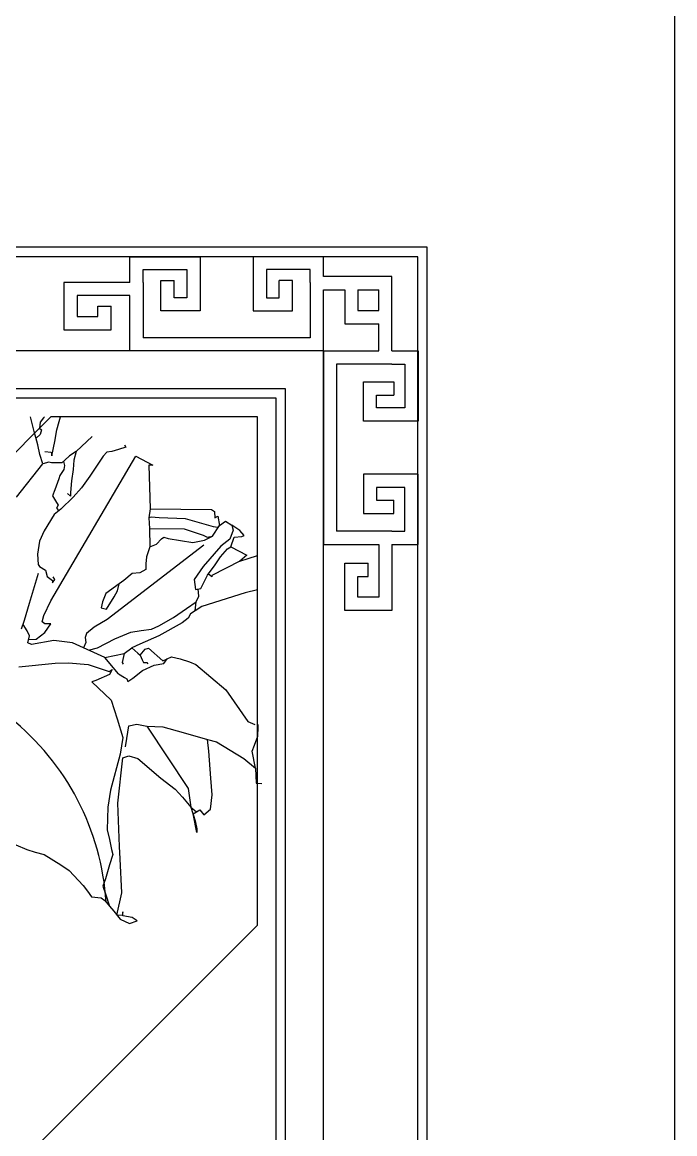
# Model space of a CAD drawing. Header units: millimetres. Extents: x 71641 to 191108, y -23091 to 29972.
# Drawn here: x 86265.9 to 86542.7, y -3643.3 to -3171.8 of the extents above; entities that cross this region are included whole.
import ezdxf

# ---------------------------------------------------------------- set-up
doc = ezdxf.new("R2010")
doc.units = ezdxf.units.MM
doc.layers.add('3', color=5, linetype='Continuous')
doc.styles.get("Standard").update_dxf_attribs({"font": 'SimSun.ttf', "height": 150})

# ---------------------------------------------------------------- blocks, each defined once
blk = doc.blocks.new('ge')
at = {"layer": '3', "color": 137}
for p, q in [((85193.47, -3479.47), (84553.47, -3479.47)), ((85193.47, -4471.47), (85193.47, -3479.47)), ((85189.47, -3483.47), (84557.47, -3483.47)), ((85067.42, -3494.4), (85067.42, -3483.47)), ((85067.42, -3483.47), (85097.16, -3483.47)), ((85097.16, -3483.47), (85097.16, -3506.51)), ((85149.47, -3483.47), (85119.72, -3483.47)), ((85119.72, -3483.47), (85119.72, -3506.51)), ((85149.47, -3491.94), (85149.47, -3483.47)), ((85189.47, -4467.47), (85189.47, -3483.47)), ((85073.03, -3494.4), (85073.03, -3488.93)), ((85073.03, -3488.93), (85091.54, -3488.93)), ((85091.54, -3488.93), (85091.54, -3500.9)), ((85143.85, -3488.93), (85125.34, -3488.93)), ((85125.34, -3488.93), (85125.34, -3500.9)), ((85143.85, -3494.4), (85143.85, -3488.93)), ((85080.58, -3493.59), (85086.19, -3493.59)), ((85080.58, -3506.51), (85080.58, -3493.59)), ((85086.19, -3500.9), (85086.19, -3493.59)), ((85136.3, -3493.59), (85130.69, -3493.59)), ((85130.69, -3500.9), (85130.69, -3493.59)), ((85136.3, -3506.51), (85136.3, -3493.59)), ((85178.54, -3491.94), (85149.47, -3491.94)), ((85178.54, -3523.47), (85178.54, -3491.94)), ((85067.42, -3494.4), (85039.39, -3494.4)), ((85039.39, -3494.4), (85039.39, -3514.44)), ((85073.03, -3494.4), (85073.03, -3517.85)), ((85143.85, -3494.4), (85143.85, -3517.85)), ((85149.47, -3523.47), (85149.47, -3497.55)), ((85149.47, -3497.55), (85158.5, -3497.55)), ((85158.5, -3497.55), (85158.5, -3511.95)), ((85164.11, -3497.55), (85164.11, -3506.34)), ((85164.11, -3497.55), (85172.92, -3497.55)), ((85172.92, -3506.34), (85172.92, -3497.55)), ((85067.42, -3500.01), (85045.01, -3500.01)), ((85045.01, -3500.01), (85045.01, -3508.82)), ((85067.42, -3523.47), (85067.42, -3500.01)), ((85067.42, -3500.01), (85067.42, -3500.01)), ((85091.54, -3500.9), (85086.19, -3500.9)), ((85125.34, -3500.9), (85130.69, -3500.9)), ((85053.79, -3504.42), (85059.41, -3504.42)), ((85053.79, -3508.82), (85053.79, -3504.42)), ((85059.41, -3514.44), (85059.41, -3504.42)), ((85097.16, -3506.51), (85080.58, -3506.51)), ((85119.72, -3506.51), (85136.3, -3506.51)), ((85164.11, -3506.34), (85172.92, -3506.34)), ((85045.01, -3508.82), (85053.79, -3508.82)), ((85158.5, -3511.95), (85172.92, -3511.95)), ((85172.92, -3523.47), (85172.92, -3511.95)), ((85039.39, -3514.44), (85059.41, -3514.44)), ((85143.85, -3517.85), (85073.03, -3517.85)), ((85149.47, -3523.47), (84597.47, -3523.47)), ((85149.47, -3523.47), (85067.42, -3523.47)), ((85149.47, -4427.47), (85149.47, -3523.47)), ((85149.47, -3523.47), (85172.92, -3523.47)), ((85149.47, -3523.47), (85149.47, -3605.52)), ((85172.92, -3523.47), (85172.92, -3523.47)), ((85178.54, -3523.47), (85189.62, -3523.47)), ((85189.62, -3523.47), (85189.62, -3553.21)), ((85155.08, -3529.08), (85155.08, -3599.91)), ((85178.54, -3529.08), (85155.08, -3529.08)), ((85178.54, -3529.08), (85184, -3529.08)), ((85184, -3529.08), (85184, -3547.6)), ((85166.42, -3553.21), (85166.42, -3536.63)), ((85166.42, -3536.63), (85179.34, -3536.63)), ((85179.34, -3536.63), (85179.34, -3542.24)), ((85133.47, -3539.47), (84613.47, -3539.47)), ((85133.47, -4411.47), (85133.47, -3539.47)), ((85129.47, -3543.47), (84617.47, -3543.47)), ((85129.47, -4407.47), (85129.47, -3543.47)), ((85172.04, -3547.6), (85172.04, -3542.24)), ((85172.04, -3542.24), (85179.34, -3542.24)), ((85184, -3547.6), (85172.04, -3547.6)), ((84625.47, -3959.87), (85033.87, -3551.47)), ((85026.83, -3557.66), (85025.21, -3551.47)), ((85029.4, -3553.71), (85029.06, -3556.29)), ((85030.78, -3551.82), (85029.4, -3553.71)), ((85031.14, -3551.47), (85030.78, -3551.82)), ((85121.47, -3551.47), (85033.87, -3551.47)), ((85036.45, -3556.97), (85037.48, -3553.37)), ((85037.48, -3553.37), (85038.05, -3551.47)), ((85121.47, -3767.08), (85121.47, -3551.47)), ((85189.62, -3553.21), (85166.42, -3553.21)), ((85028.37, -3563.32), (85026.83, -3557.66)), ((85029.4, -3558.86), (85027.6, -3560.49)), ((85029.06, -3556.29), (85029.92, -3556.97)), ((85029.92, -3556.97), (85029.4, -3558.86)), ((85035.59, -3561.95), (85036.45, -3556.97)), ((85051.39, -3559.72), (85044.69, -3566.07)), ((85029.23, -3567.44), (85028.37, -3563.32)), ((85034.38, -3567.96), (85035.59, -3561.95)), ((85065.64, -3564.35), (85062.55, -3565.21)), ((85065.07, -3563.25), (85065.64, -3564.35)), ((85030.43, -3571.39), (85029.23, -3567.44)), ((85031.29, -3566.07), (85034.04, -3566.41)), ((85033.84, -3629.47), (85069.99, -3568.1)), ((85034.04, -3566.41), (85034.38, -3567.96)), ((85041.77, -3567.96), (85039.88, -3569.84)), ((85044.69, -3566.07), (85041.77, -3567.96)), ((85044.69, -3566.07), (85043.66, -3569.84)), ((85056.02, -3568.13), (85050.36, -3576.54)), ((85057.57, -3566.41), (85056.02, -3568.13)), ((85059.8, -3566.07), (85057.57, -3566.41)), ((85062.55, -3565.21), (85059.8, -3566.07)), ((85069.99, -3568.1), (85077.14, -3571.95)), ((85019.27, -3585.46), (85030.43, -3571.39)), ((85033.01, -3570.7), (85030.43, -3571.39)), ((85034.21, -3570.87), (85033.01, -3570.7)), ((85036.1, -3570.87), (85034.21, -3570.87)), ((85038.51, -3570.87), (85036.1, -3570.87)), ((85039.37, -3573.79), (85037.65, -3576.37)), ((85039.88, -3569.84), (85038.51, -3570.87)), ((85039.19, -3570.36), (85039.71, -3572.08)), ((85039.71, -3572.08), (85039.37, -3573.79)), ((85043.32, -3573.79), (85042.63, -3578.6)), ((85043.66, -3569.84), (85043.32, -3573.79)), ((85077.14, -3571.95), (85075.44, -3571.95)), ((85075.44, -3571.95), (85076, -3590.49)), ((85037.3, -3577.74), (85035.59, -3582.37)), ((85037.65, -3576.37), (85037.3, -3577.74)), ((85042.63, -3578.6), (85042.28, -3583.57)), ((85050.36, -3576.54), (85046.92, -3581.51)), ((85189.62, -3575.78), (85166.42, -3575.78)), ((85166.42, -3575.78), (85166.42, -3592.36)), ((85189.62, -3605.52), (85189.62, -3575.78)), ((85035.59, -3582.37), (85034.56, -3584.95)), ((85042.28, -3583.57), (85042.28, -3585.12)), ((85046.92, -3581.51), (85043.32, -3585.46)), ((85184, -3581.39), (85172.04, -3581.39)), ((85172.04, -3581.39), (85172.04, -3586.74)), ((85184, -3599.91), (85184, -3581.39)), ((85034.56, -3584.95), (85035.93, -3587.01)), ((85035.93, -3587.01), (85036.96, -3588.89)), ((85043.32, -3585.46), (85038.16, -3590.61)), ((85042.28, -3585.12), (85040.91, -3583.92)), ((85172.04, -3586.74), (85179.34, -3586.74)), ((85179.34, -3592.36), (85179.34, -3586.74)), ((85035.24, -3592.84), (85031.12, -3599.71)), ((85038.16, -3590.61), (85035.24, -3592.84)), ((85036.96, -3588.89), (85036.27, -3590.1)), ((85036.27, -3590.1), (85037.22, -3591.33)), ((85076, -3590.49), (85075.44, -3594.26)), ((85076, -3590.49), (85102.09, -3590.77)), ((85102.09, -3590.77), (85103.35, -3591.61)), ((85103.35, -3591.61), (85103.49, -3594.26)), ((85166.42, -3592.36), (85179.34, -3592.36)), ((85076.42, -3593.98), (85075.44, -3594.26)), ((85075.44, -3594.26), (85075.72, -3598.72)), ((85079.77, -3594.26), (85076.42, -3593.98)), ((85090.93, -3594.68), (85079.77, -3594.26)), ((85102.93, -3598.02), (85090.93, -3594.68)), ((85102.51, -3602.07), (85105.44, -3597.46)), ((85103.49, -3594.26), (85104.74, -3593.56)), ((85103.49, -3594.26), (85103.49, -3594.26)), ((85105.44, -3597.46), (85104.6, -3598.3)), ((85104.74, -3593.56), (85105.44, -3597.46)), ((85105.44, -3597.46), (85107.95, -3595.65)), ((85107.95, -3595.65), (85110.6, -3597.33)), ((85110.6, -3597.33), (85111.16, -3599.56)), ((85114.09, -3599.7), (85110.6, -3597.33)), ((85031.12, -3599.71), (85029.06, -3604.17)), ((85075.72, -3598.72), (85090.37, -3599)), ((85075.72, -3598.72), (85075.86, -3606.53)), ((85080.75, -3603.18), (85081.86, -3602.48)), ((85081.86, -3602.48), (85083.68, -3603.04)), ((85090.37, -3599), (85098.46, -3601.65)), ((85098.46, -3601.65), (85100.14, -3602.48)), ((85099.02, -3603.74), (85102.51, -3602.07)), ((85100.14, -3602.48), (85102.51, -3602.07)), ((85104.6, -3598.3), (85102.93, -3598.02)), ((85111.16, -3599.56), (85109.77, -3603.32)), ((85110.18, -3606.53), (85111.58, -3602.48)), ((85111.58, -3602.48), (85114.93, -3602.2)), ((85115.9, -3601.79), (85114.09, -3599.7)), ((85114.93, -3602.2), (85115.9, -3601.79)), ((85178.54, -3599.91), (85155.08, -3599.91)), ((85178.54, -3599.91), (85184, -3599.91)), ((85029.06, -3604.17), (85028.2, -3609.66)), ((85098.74, -3605.91), (85057.83, -3637.45)), ((85075.86, -3606.53), (85074.49, -3610.88)), ((85075.86, -3606.53), (85078.65, -3605.41)), ((85078.65, -3605.41), (85080.75, -3603.18)), ((85083.68, -3603.04), (85094.14, -3604.71)), ((85094.14, -3604.71), (85099.02, -3603.74)), ((85106, -3606.25), (85098.46, -3614.89)), ((85105.86, -3610.85), (85108.79, -3607.36)), ((85109.77, -3603.32), (85106, -3606.25)), ((85108.79, -3607.36), (85110.18, -3606.53)), ((85110.18, -3606.53), (85117.02, -3610.15)), ((85149.47, -3605.52), (85172.92, -3605.52)), ((85172.92, -3605.52), (85172.92, -3605.52)), ((85172.92, -3605.52), (85172.92, -3627.93)), ((85178.54, -3605.52), (85178.54, -3633.54)), ((85178.54, -3605.52), (85189.62, -3605.52)), ((85028.2, -3609.66), (85028.55, -3614.12)), ((85074.49, -3610.88), (85074.2, -3613.8)), ((85103.63, -3614.2), (85105.86, -3610.85)), ((85117.02, -3610.15), (85114.09, -3612.66)), ((85114.09, -3612.66), (85121.47, -3610.24)), ((85028.55, -3614.12), (85029.06, -3614.98)), ((85029.06, -3614.98), (85031.64, -3616.53)), ((85031.64, -3616.53), (85032.32, -3619.1)), ((85074.2, -3616.13), (85071.57, -3617.59)), ((85074.2, -3613.8), (85074.2, -3616.13)), ((85098.46, -3614.89), (85094.7, -3620.47)), ((85100.28, -3618.52), (85103.63, -3614.2)), ((85114.09, -3612.66), (85102.23, -3618.66)), ((85158.5, -3633.54), (85158.5, -3613.53)), ((85158.5, -3613.53), (85168.52, -3613.53)), ((85168.52, -3619.14), (85168.52, -3613.53)), ((85024.84, -3630.45), (85028.61, -3617.78)), ((85032.32, -3619.1), (85034.56, -3620.82)), ((85034.56, -3621.85), (85035.59, -3620.47)), ((85034.56, -3620.82), (85034.56, -3621.85)), ((85035.59, -3620.47), (85034.9, -3619.27)), ((85035.59, -3620.47), (85035.59, -3620.47)), ((85064.85, -3620.81), (85062.8, -3622.27)), ((85068.35, -3617.89), (85064.85, -3620.81)), ((85071.57, -3617.59), (85068.35, -3617.89)), ((85094.7, -3620.47), (85095.26, -3624.65)), ((85097.49, -3624.23), (85100.28, -3618.52)), ((85102.23, -3619.35), (85100.61, -3618.09)), ((85102.23, -3618.66), (85102.23, -3619.35)), ((85164.11, -3627.93), (85164.11, -3619.14)), ((85164.11, -3619.14), (85168.52, -3619.14)), ((85062.8, -3622.27), (85057.25, -3626.35)), ((85060.75, -3627.81), (85062.22, -3625.19)), ((85062.22, -3625.19), (85062.8, -3622.27)), ((85062.8, -3622.27), (85062.8, -3622.27)), ((85095.26, -3624.65), (85097.49, -3624.23)), ((85096.7, -3627.52), (85096.37, -3624.44)), ((85116.32, -3626.05), (85097.91, -3631.9)), ((85121.47, -3624.88), (85116.32, -3626.05)), ((85022.79, -3637.63), (85024.84, -3630.45)), ((85030.86, -3635.67), (85033.84, -3629.47)), ((85055.79, -3629.86), (85055.2, -3632.49)), ((85057.25, -3626.35), (85055.79, -3629.86)), ((85057.54, -3633.07), (85060.75, -3627.81)), ((85091.44, -3632.78), (85095.53, -3629.86)), ((85095.12, -3633.71), (85095.53, -3629.86)), ((85095.53, -3629.86), (85096.7, -3627.52)), ((85172.92, -3627.93), (85164.11, -3627.93)), ((85030.21, -3638.39), (85030.86, -3635.67)), ((85055.2, -3632.49), (85057.54, -3633.07)), ((85057.54, -3633.07), (85057.54, -3633.07)), ((85085.88, -3636.57), (85091.44, -3632.78)), ((85093.09, -3635.03), (85092.09, -3636.86)), ((85095.12, -3633.71), (85093.09, -3635.03)), ((85097.91, -3631.9), (85095.12, -3633.71)), ((85178.54, -3633.54), (85158.5, -3633.54)), ((85021.42, -3641.4), (85022.79, -3637.63)), ((85023.87, -3642.14), (85022.1, -3639.51)), ((85031.38, -3639.3), (85030.21, -3638.39)), ((85031.38, -3642.92), (85033.84, -3639.3)), ((85033.84, -3639.3), (85031.38, -3639.3)), ((85057.83, -3637.45), (85052.28, -3640.66)), ((85076.53, -3641.54), (85079.75, -3640.08)), ((85079.75, -3640.08), (85085.88, -3636.57)), ((85089.59, -3638.86), (85079.75, -3644.36)), ((85092.09, -3636.86), (85089.59, -3638.86)), ((85024.91, -3644.34), (85023.87, -3642.14)), ((85024.13, -3647.31), (85024.91, -3644.34)), ((85027.63, -3645.76), (85031.38, -3642.92)), ((85049.07, -3643.29), (85048.48, -3645.04)), ((85048.48, -3645.04), (85048.77, -3647.09)), ((85052.28, -3640.66), (85049.07, -3643.29)), ((85061.05, -3645.63), (85067.77, -3642.71)), ((85067.77, -3642.71), (85072.15, -3642.12)), ((85079.75, -3644.36), (85071.58, -3647.86)), ((85072.15, -3642.12), (85076.53, -3641.54)), ((85025.68, -3647.96), (85024.13, -3647.31)), ((85024.52, -3645.83), (85027.63, -3645.76)), ((85035.13, -3646.28), (85025.68, -3647.96)), ((85043.03, -3647.31), (85035.13, -3646.28)), ((85056.74, -3653.52), (85043.03, -3647.31)), ((85048.77, -3647.09), (85047.71, -3649.43)), ((85049.89, -3650.42), (85053.74, -3649.42)), ((85053.74, -3649.42), (85061.05, -3645.63)), ((85064.96, -3651.8), (85068.25, -3649.36)), ((85071.58, -3647.86), (85068.25, -3649.36)), ((85068.25, -3649.36), (85070.75, -3651.69)), ((85073.92, -3650.02), (85075.25, -3649.52)), ((85075.25, -3649.52), (85081.42, -3654.86)), ((85056.74, -3653.52), (85064.96, -3651.8)), ((85062.57, -3660.5), (85056.74, -3653.52)), ((85064.96, -3651.8), (85064.13, -3655.57)), ((85070.75, -3651.69), (85071.75, -3652.52)), ((85071.75, -3652.52), (85073.92, -3650.02)), ((85071.75, -3652.52), (85072.61, -3654.51)), ((85072.61, -3654.51), (85073.2, -3655.57)), ((85081.42, -3654.86), (85085.09, -3653.19)), ((85081.79, -3656.04), (85083.25, -3654.02)), ((85085.09, -3653.19), (85088.75, -3654.02)), ((85088.75, -3654.02), (85092.76, -3655.35)), ((85020.38, -3657.53), (85035.78, -3655.85)), ((85035.78, -3655.85), (85041.34, -3655.72)), ((85041.34, -3655.72), (85049.76, -3656.5)), ((85049.76, -3656.5), (85058.69, -3659.47)), ((85058.69, -3659.47), (85059.85, -3658.56)), ((85059.85, -3658.56), (85058.82, -3660.76)), ((85064.13, -3655.57), (85064.6, -3656.39)), ((85068.72, -3662.28), (85072.73, -3658.98)), ((85072.73, -3658.98), (85077.67, -3656.74)), ((85073.2, -3655.57), (85074.61, -3655.57)), ((85074.61, -3655.57), (85074.97, -3656.27)), ((85077.67, -3656.74), (85081.79, -3656.04)), ((85092.76, -3655.35), (85095.42, -3656.52)), ((85095.42, -3656.52), (85108.09, -3667.18)), ((85052.99, -3663.22), (85051.31, -3663.87)), ((85051.31, -3663.87), (85059.46, -3671.63)), ((85058.82, -3660.76), (85052.99, -3663.22)), ((85062.57, -3660.5), (85065.19, -3662.04)), ((85065.19, -3662.04), (85066.13, -3662.51)), ((85066.13, -3662.51), (85066.6, -3663.69)), ((85066.6, -3663.69), (85068.72, -3662.28)), ((85108.09, -3667.18), (85117.43, -3680.68)), ((85059.46, -3671.63), (85062.05, -3679.52)), ((85062.05, -3679.52), (85064.4, -3687.4)), ((85066.06, -3687.88), (85067.01, -3682.44)), ((85067.01, -3682.44), (85070.32, -3681.73)), ((85070.32, -3681.73), (85074.57, -3682.68)), ((85074.57, -3682.68), (85081.43, -3682.91)), ((85074.57, -3682.68), (85092.08, -3709.15)), ((85117.43, -3680.68), (85120.43, -3682.01)), ((85121.88, -3683.15), (85121.88, -3681.88)), ((85064.4, -3687.4), (85063.22, -3694.49)), ((85081.43, -3682.91), (85089.95, -3685.28)), ((85089.95, -3685.28), (85100.36, -3688.35)), ((85120.23, -3690.71), (85121.65, -3686.93)), ((85121.65, -3686.93), (85121.88, -3683.15)), ((85065.59, -3691.42), (85066.06, -3687.88)), ((85100.83, -3693.31), (85100.36, -3688.35)), ((85100.36, -3688.35), (85104.14, -3689.29)), ((85104.14, -3689.29), (85115.73, -3696.39)), ((85119.28, -3693.31), (85120.23, -3690.71)), ((85063.22, -3694.49), (85059.2, -3709.86)), ((85062.27, -3715.3), (85064.4, -3696.15)), ((85064.4, -3696.15), (85067.01, -3695.2)), ((85067.01, -3695.2), (85070.79, -3696.39)), ((85070.79, -3696.39), (85080.49, -3704.66)), ((85101.78, -3704.66), (85100.83, -3693.31)), ((85115.73, -3696.39), (85120.7, -3700.4)), ((85120.7, -3700.4), (85119.28, -3693.31)), ((85120.7, -3700.4), (85120.94, -3706.79)), ((85080.49, -3704.66), (85086.64, -3709.39)), ((85102.25, -3711.75), (85101.78, -3704.66)), ((85059.2, -3709.86), (85058.02, -3716.95)), ((85086.64, -3709.39), (85089.71, -3712.7)), ((85092.08, -3709.15), (85093.26, -3716.95)), ((85120.94, -3706.79), (85123.3, -3707.02)), ((85123.3, -3707.02), (85123.3, -3707.02)), ((85062.98, -3733.73), (85062.27, -3715.3)), ((85089.71, -3712.7), (85093.26, -3716.95)), ((85101.54, -3717.9), (85102.25, -3711.75)), ((85058.02, -3716.95), (85057.78, -3726.64)), ((85093.26, -3716.95), (85095.15, -3722.86)), ((85093.26, -3716.95), (85095.63, -3719.02)), ((85094.21, -3719.9), (85097.05, -3718.13)), ((85095.86, -3727.82), (85094.21, -3719.9)), ((85097.05, -3718.13), (85098.7, -3720.26)), ((85098.7, -3720.26), (85101.54, -3717.9)), ((85095.15, -3722.86), (85095.86, -3726.17)), ((85057.78, -3726.64), (85058.73, -3730.66)), ((85095.86, -3726.17), (85095.86, -3727.82)), ((85095.86, -3727.82), (85095.86, -3727.82)), ((85018.99, -3733.02), (85023.72, -3734.91)), ((85058.73, -3730.66), (85059.67, -3734.91)), ((85063.22, -3738.93), (85062.98, -3733.73)), ((85023.72, -3734.91), (85027.27, -3736.1)), ((85027.27, -3736.1), (85031.05, -3737.04)), ((85031.05, -3737.04), (85038.15, -3741.53)), ((85060.15, -3737.04), (85058.73, -3741.53)), ((85059.67, -3734.91), (85060.15, -3737.04)), ((85063.93, -3753.35), (85063.22, -3738.93)), ((85038.15, -3741.53), (85041.7, -3743.9)), ((85041.7, -3743.9), (85047.61, -3750.28)), ((85058.73, -3741.53), (85057.07, -3747.44)), ((85057.07, -3747.44), (85055.89, -3750.51)), ((85047.61, -3750.28), (85049.5, -3752.64)), ((85049.5, -3752.64), (85051.16, -3755.01)), ((85055.89, -3750.51), (85057.07, -3753.82)), ((85061.92, -3762.81), (85063.93, -3753.35)), ((85051.16, -3755.01), (85055.18, -3755.48)), ((85055.18, -3755.48), (85056.83, -3756.66)), ((85056.83, -3756.66), (85058.73, -3759.02)), ((85057.07, -3753.82), (85058.73, -3759.02)), ((85058.73, -3759.02), (85060.62, -3761.15)), ((85058.73, -3759.02), (85058.73, -3759.02)), ((85060.62, -3761.15), (85063.22, -3764.46)), ((85064.12, -3762.99), (85061.92, -3762.81)), ((85064.4, -3761.39), (85064.12, -3762.99)), ((85064.4, -3763.04), (85064.4, -3761.39)), ((84625.47, -4263.08), (85121.47, -3767.08)), ((85063.22, -3764.46), (85067.24, -3766.35)), ((85068.42, -3763.75), (85064.4, -3763.04)), ((85067.24, -3766.35), (85070.55, -3765.17)), ((85070.55, -3765.17), (85068.42, -3763.75)), ((85070.55, -3765.17), (85070.55, -3765.17))]:
    blk.add_line(p, q, dxfattribs=at)
blk.add_arc((84948.7, -3764.18), 108.84, 3.6374, 51.3903, dxfattribs=at)
at = {"flags": 9}
for tag in ['YSIZE', 'XSIZE']:
    blk.add_attdef(tag, (85291.87, -4495.04), '', height=0.4, dxfattribs=at)

msp = doc.modelspace()

# ---------------------------------------------------------------- linework, layer by layer
msp.add_line((86542.65, -5102.81), (86542.65, -2552.81))

# ---------------------------------------------------------------- block references
msp.add_blockref('ge', (1244.18, 212.25))

doc.saveas('drawing.dxf')
